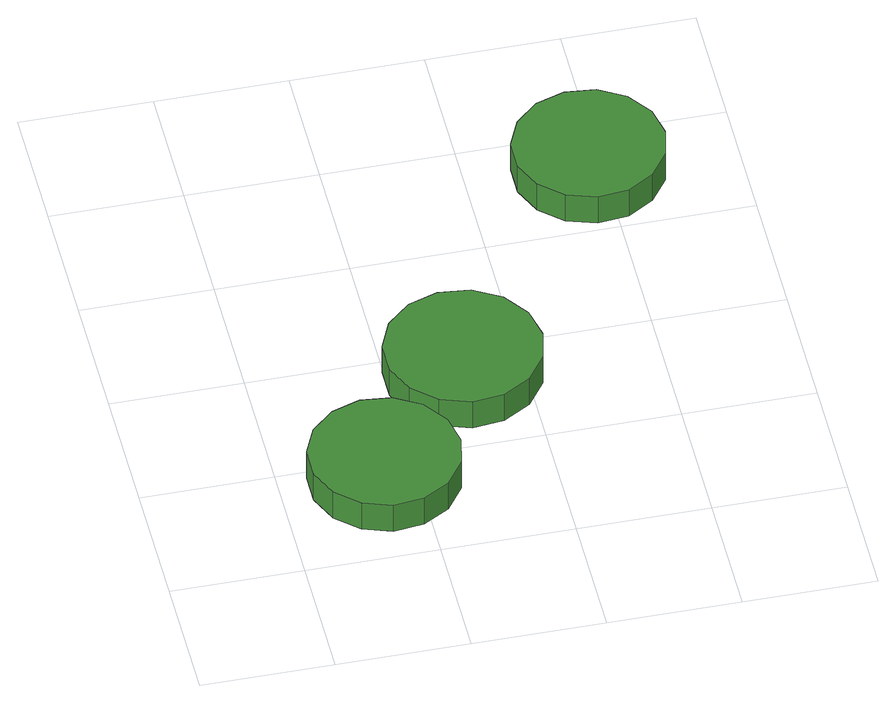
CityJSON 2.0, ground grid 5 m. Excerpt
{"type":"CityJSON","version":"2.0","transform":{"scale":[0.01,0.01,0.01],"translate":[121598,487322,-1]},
"CityObjects":{
"tree1":{"type":"SolitaryVegetationObject","attributes":{"function":"something"},"geometry":[{"type":"MultiSurface","lod":"1","boundaries":[[[0,1,2,3,4,5,6,7,8,9,10,11,12,13,14]],[[15,16,17,18,19,20,21,22,23,24,25,26,27,28,29]],[[0,29,28,1]],[[1,28,27,2]],[[2,27,26,3]],[[3,26,25,4]],[[4,25,24,5]],[[5,24,23,6]],[[6,23,22,7]],[[7,22,21,8]],[[8,21,20,9]],[[9,20,19,10]],[[10,19,18,11]],[[11,18,17,12]],[[12,17,16,13]],[[13,16,15,14]],[[14,15,29,0]]]}]},
"tree2":{"type":"SolitaryVegetationObject","attributes":{"function":"something"},"geometry":[{"type":"MultiSurface","lod":"1","boundaries":[[[30,31,32,33,34,35,36,37,38,39,40,41,42,43,44]],[[45,46,47,48,49,50,51,52,53,54,55,56,57,58,59]],[[30,59,58,31]],[[31,58,57,32]],[[32,57,56,33]],[[33,56,55,34]],[[34,55,54,35]],[[35,54,53,36]],[[36,53,52,37]],[[37,52,51,38]],[[38,51,50,39]],[[39,50,49,40]],[[40,49,48,41]],[[41,48,47,42]],[[42,47,46,43]],[[43,46,45,44]],[[44,45,59,30]]]}]},
"tree3":{"type":"SolitaryVegetationObject","attributes":{"function":"something"},"geometry":[{"type":"MultiSurface","lod":"1","boundaries":[[[60,61,62,63,64,65,66,67,68,69,70,71,72,73,74]],[[75,76,77,78,79,80,81,82,83,84,85,86,87,88,89]],[[60,89,88,61]],[[61,88,87,62]],[[62,87,86,63]],[[63,86,85,64]],[[64,85,84,65]],[[65,84,83,66]],[[66,83,82,67]],[[67,82,81,68]],[[68,81,80,69]],[[69,80,79,70]],[[70,79,78,71]],[[71,78,77,72]],[[72,77,76,73]],[[73,76,75,74]],[[74,75,89,60]]]}]}
},
"vertices":[
[653,354,256],[629,469,256],[560,564,256],[459,622,256],[342,635,256],[231,598,256],[144,520,256],[96,413,256],[96,296,256],[144,189,256],[231,111,256],[342,74,256],[459,87,256],[560,145,256],[629,240,256],[629,240,127],[560,145,127],[459,87,127],[342,74,127],[231,111,127],[144,189,127],[96,296,127],[96,413,127],[144,520,127],[231,598,127],[342,635,127],[459,622,127],[560,564,127],[629,469,127],[653,354,127],
[1063,841,244],[1037,960,244],[966,1059,244],[860,1120,244],[739,1133,244],[624,1095,244],[533,1013,244],[484,902,244],[484,780,244],[533,669,244],[624,588,244],[739,550,244],[860,563,244],[966,624,244],[1037,722,244],[1037,722,115],[966,624,115],[860,563,115],[739,550,115],[624,588,115],[533,669,115],[484,780,115],[484,902,115],[533,1013,115],[624,1095,115],[739,1133,115],[860,1120,115],[966,1059,115],[1037,960,115],[1063,841,115],
[1732,1816,200],[1708,1930,200],[1639,2025,200],[1538,2084,200],[1421,2096,200],[1310,2060,200],[1223,1981,200],[1175,1874,200],[1175,1757,200],[1223,1650,200],[1310,1572,200],[1421,1536,200],[1538,1548,200],[1639,1607,200],[1708,1701,200],[1708,1701,71],[1639,1607,71],[1538,1548,71],[1421,1536,71],[1310,1572,71],[1223,1650,71],[1175,1757,71],[1175,1874,71],[1223,1981,71],[1310,2060,71],[1421,2096,71],[1538,2084,71],[1639,2025,71],[1708,1930,71],[1732,1816,71]
]}
